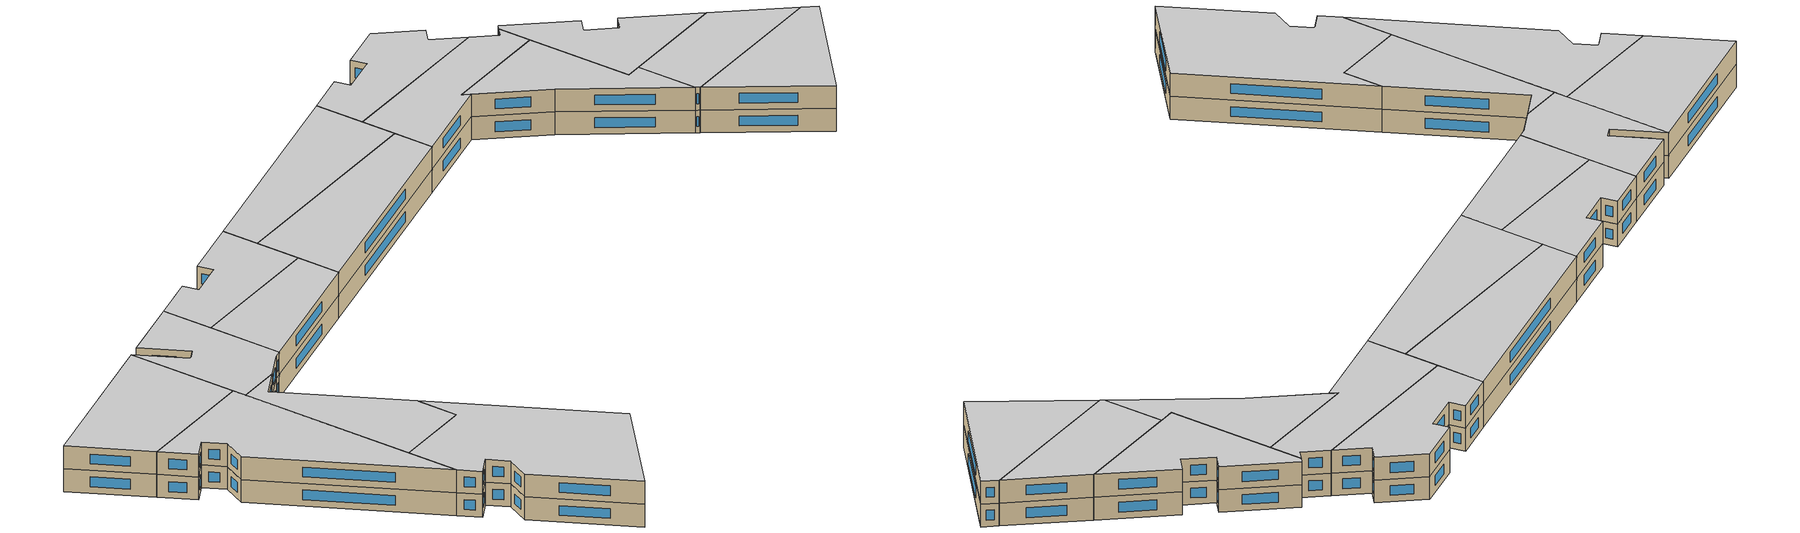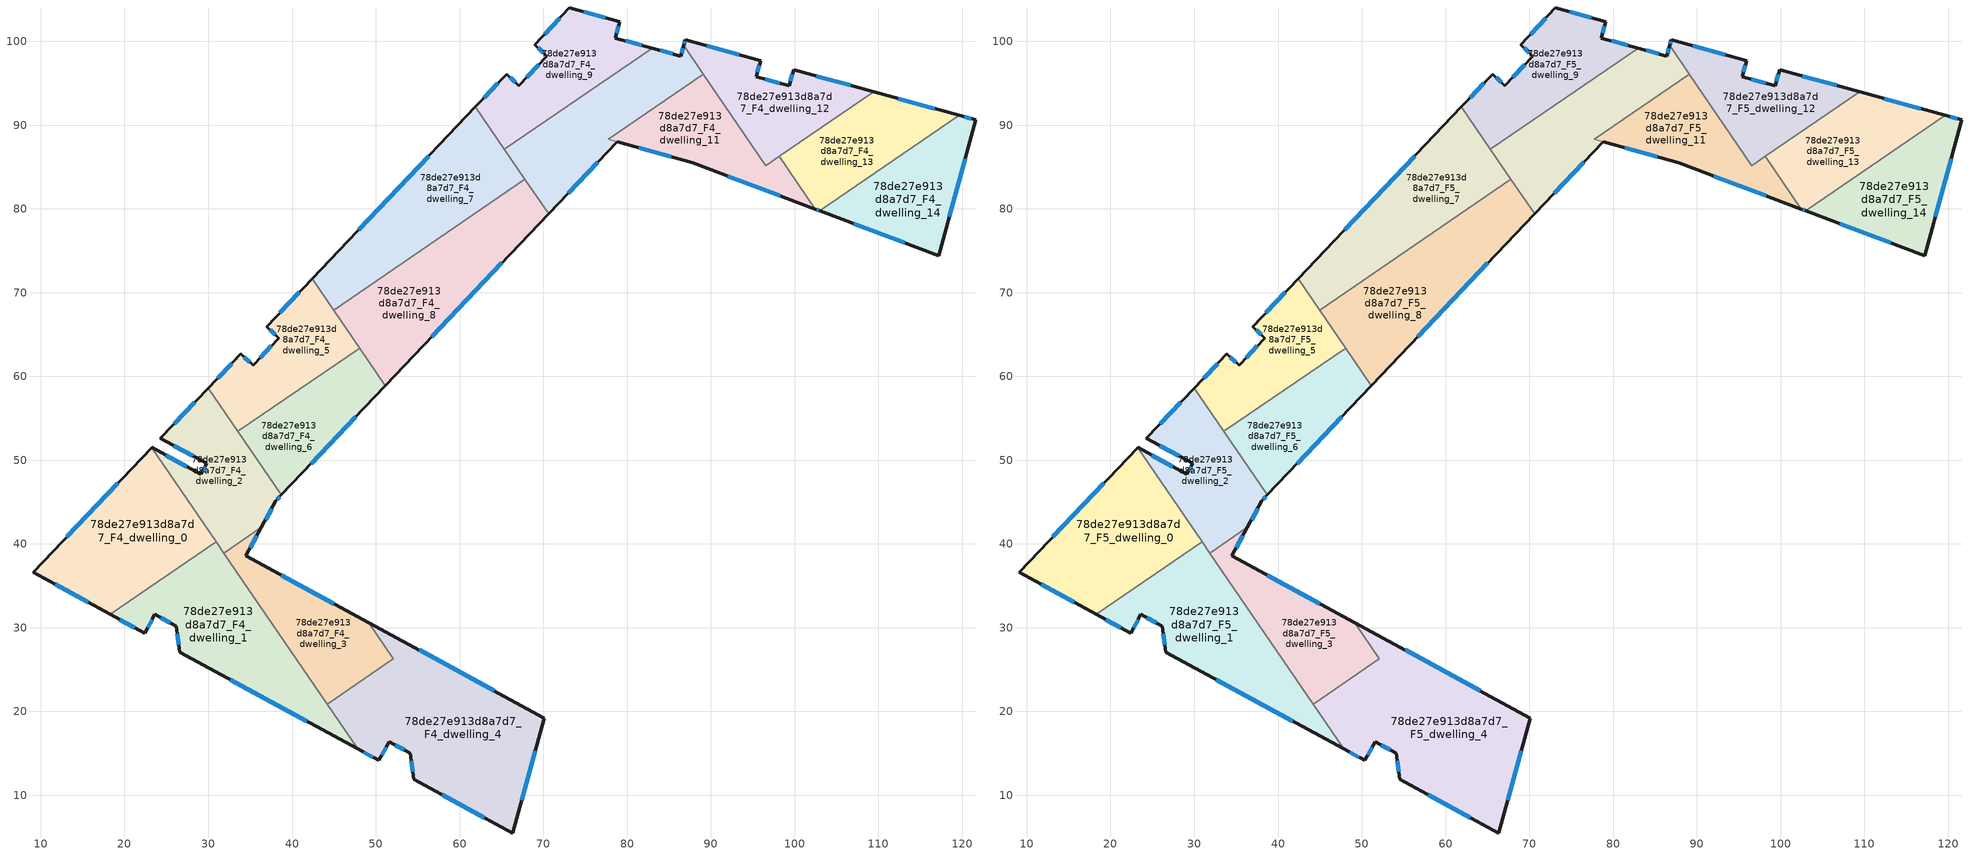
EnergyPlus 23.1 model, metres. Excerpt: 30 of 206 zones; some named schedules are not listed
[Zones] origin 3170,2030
78de27e913d8a7d7_F4_dwelling_0
 floor to 78de27e913d8a7d7_F3_dwelling_0 (EU_floor_Construction): 23.24,51.5 30.93,40.26 18.28,31.6 9.08,36.6 z12
 wall outside (EU_wall_Construction): 23.24,51.5 9.08,36.6 18.28,31.6 z12:15
 wall to 78de27e913d8a7d7_F4_dwelling_1 (EU_wall_Construction): 18.28,31.6 30.93,40.26 z12:15
 wall to 78de27e913d8a7d7_F4_dwelling_2 (EU_wall_Construction): 30.93,40.26 23.24,51.5 z12:15
 window (EU_Window_Construction): 11.71,35.17 15.65,33.03 / 19.19,47.24 13.12,40.85 z12.86:14.14
78de27e913d8a7d7_F4_dwelling_1
 floor to 78de27e913d8a7d7_F3_dwelling_1 (EU_floor_Construction): 30.93,40.26 47.84,15.54 26.58,27.09 26.16,30.19 23.63,31.59 22.42,29.35 18.28,31.6 z12
 wall outside (EU_wall_Construction): 18.28,31.6 22.42,29.35 23.63,31.59 26.16,30.19 26.58,27.09 47.84,15.54 z12:15
 wall to 78de27e913d8a7d7_F4_dwelling_3 (EU_wall_Construction): 44.19,20.88 31.85,38.91 z12:15
 wall to 78de27e913d8a7d7_F4_dwelling_4 (EU_wall_Construction): 47.84,15.54 44.19,20.88 z12:15
 wall to 78de27e913d8a7d7_F4_dwelling_2 (EU_wall_Construction): 31.85,38.91 30.93,40.26 z12:15
 window (EU_Window_Construction): 19.46,30.96 21.24,29.99 / 32.66,23.79 41.77,18.84 / 26.28,29.31 26.46,27.98 / 24.35,31.19 25.44,30.59 / 22.77,29.99 23.29,30.95 z12.86:14.14
78de27e913d8a7d7_F4_dwelling_10
 floor to 78de27e913d8a7d7_F3_dwelling_10 (EU_floor_Construction): 86.77,99.52 89.11,96.09 77.74,88.31 78.81,88.01 70.64,79.42 65.37,87.13 83.01,99.2 86.41,98.26 z12
 wall outside (EU_wall_Construction): 70.64,79.42 78.81,88.01 / 86.77,99.52 86.41,98.26 83.01,99.2 z12:15
 wall to 78de27e913d8a7d7_F4_dwelling_9 (EU_wall_Construction): 83.01,99.2 65.37,87.13 z12:15
 wall to 78de27e913d8a7d7_F4_dwelling_11 (EU_wall_Construction): 78.82,88.01 77.74,88.31 89.11,96.09 z12:15
 wall to 78de27e913d8a7d7_F4_dwelling_8 (EU_wall_Construction): 67.82,83.54 70.64,79.42 z12:15
 wall to 78de27e913d8a7d7_F4_dwelling_12 (EU_wall_Construction): 89.11,96.09 86.77,99.52 z12:15
 wall to 78de27e913d8a7d7_F4_dwelling_7 (EU_wall_Construction): 65.37,87.13 67.82,83.54 z12:15
 window (EU_Window_Construction): 72.98,81.87 76.48,85.56 / 85.44,98.52 83.98,98.93 / 86.67,99.16 86.52,98.62 z12.86:14.14
78de27e913d8a7d7_F4_dwelling_11
 floor to 78de27e913d8a7d7_F3_dwelling_11 (EU_floor_Construction): 98.19,86.28 102.49,79.99 87.84,85.51 77.74,88.31 89.11,96.09 96.58,85.18 z12
 wall outside (EU_wall_Construction): 78.82,88.01 87.84,85.51 102.49,79.99 z12:15
 wall to 78de27e913d8a7d7_F4_dwelling_13 (EU_wall_Construction): 102.49,79.99 98.19,86.28 z12:15
 wall to 78de27e913d8a7d7_F4_dwelling_12 (EU_wall_Construction): 98.19,86.28 96.58,85.18 89.11,96.09 z12:15
 window (EU_Window_Construction): 92.03,83.93 98.31,81.57 / 81.39,87.3 85.26,86.23 z12.86:14.14
78de27e913d8a7d7_F4_dwelling_12
 floor to 78de27e913d8a7d7_F3_dwelling_12 (EU_floor_Construction): 109.46,93.99 96.58,85.18 86.77,99.52 86.96,100.19 95.94,97.71 95.41,95.78 99.34,94.68 99.89,96.63 z12
 wall outside (EU_wall_Construction): 109.46,93.99 99.89,96.63 99.34,94.68 95.41,95.78 95.94,97.71 86.96,100.19 86.77,99.52 z12:15
 wall to 78de27e913d8a7d7_F4_dwelling_13 (EU_wall_Construction): 98.19,86.28 109.46,93.99 z12:15
 window (EU_Window_Construction): 99.73,96.07 99.5,95.24 / 106.73,94.74 102.62,95.87 / 86.9,100 86.82,99.71 / 93.37,98.42 89.52,99.48 / 95.56,96.33 95.79,97.16 / 98.22,95 96.53,95.46 z12.86:14.14
78de27e913d8a7d7_F4_dwelling_13
 floor to 78de27e913d8a7d7_F3_dwelling_13 (EU_floor_Construction): 119.66,91.18 103.02,79.79 102.49,79.99 98.19,86.28 109.46,93.99 z12
 wall outside (EU_wall_Construction): 119.66,91.18 109.46,93.99 / 102.49,79.99 103.02,79.79 z12:15
 wall to 78de27e913d8a7d7_F4_dwelling_14 (EU_wall_Construction): 103.02,79.79 119.66,91.18 z12:15
 window (EU_Window_Construction): 116.75,91.98 112.38,93.19 / 102.64,79.93 102.87,79.85 z12.86:14.14
78de27e913d8a7d7_F4_dwelling_14
 floor to 78de27e913d8a7d7_F3_dwelling_14 (EU_floor_Construction): 121.66,90.63 117.21,74.44 103.02,79.79 119.66,91.18 z12
 wall outside (EU_wall_Construction): 103.02,79.79 117.21,74.44 121.66,90.63 119.66,91.18 z12:15
 window (EU_Window_Construction): 121.09,90.79 120.24,91.02 / 118.48,79.07 120.39,86 / 107.07,78.26 113.16,75.97 z12.86:14.14
78de27e913d8a7d7_F4_dwelling_2
 floor to 78de27e913d8a7d7_F3_dwelling_2 (EU_floor_Construction): 30.01,58.62 38.74,45.86 38.06,45.14 36.34,41.98 31.85,38.91 23.24,51.5 23.26,51.52 29.11,48.33 29.82,49.62 24.3,52.61 z12
 wall outside (EU_wall_Construction): 30.01,58.62 24.3,52.61 29.82,49.62 29.11,48.33 23.26,51.52 23.24,51.5 / 36.34,41.98 38.06,45.14 38.74,45.86 z12:15
 wall to 78de27e913d8a7d7_F4_dwelling_3 (EU_wall_Construction): 31.85,38.91 36.34,41.98 z12:15
 wall to 78de27e913d8a7d7_F4_dwelling_6 (EU_wall_Construction): 38.74,45.86 33.55,53.45 z12:15
 wall to 78de27e913d8a7d7_F4_dwelling_5 (EU_wall_Construction): 33.55,53.45 30.01,58.62 z12:15
 window (EU_Window_Construction): 27.44,49.24 24.93,50.61 / 29.61,49.25 29.31,48.7 / 25.87,51.76 28.24,50.47 / 28.38,56.91 25.93,54.33 / 38.26,45.34 38.55,45.65 / 36.84,42.88 37.57,44.24 z12.86:14.14
78de27e913d8a7d7_F4_dwelling_3
 floor to 78de27e913d8a7d7_F3_dwelling_3 (EU_floor_Construction): 49.19,30.59 52.12,26.31 44.19,20.88 31.85,38.91 36.34,41.98 34.49,38.57 z12
 wall outside (EU_wall_Construction): 49.19,30.59 34.49,38.57 36.34,41.98 z12:15
 wall to 78de27e913d8a7d7_F4_dwelling_4 (EU_wall_Construction): 44.19,20.88 52.12,26.31 49.19,30.59 z12:15
 window (EU_Window_Construction): 35.02,39.55 35.82,41 / 44.99,32.87 38.69,36.29 z12.86:14.14
78de27e913d8a7d7_F4_dwelling_4
 floor to 78de27e913d8a7d7_F3_dwelling_4 (EU_floor_Construction): 70.12,19.22 66.34,5.51 66.34,5.49 54.54,11.9 54.12,15.01 51.59,16.4 50.38,14.16 47.84,15.54 44.19,20.88 52.12,26.31 49.19,30.59 z12
 wall outside (EU_wall_Construction): 47.84,15.54 50.38,14.16 51.59,16.4 54.12,15.01 54.54,11.9 66.34,5.49 66.34,5.51 70.12,19.22 49.19,30.59 z12:15
 window (EU_Window_Construction): 52.31,16 53.39,15.4 / 50.72,14.8 51.24,15.76 / 48.57,15.15 49.65,14.56 / 64.14,22.47 55.17,27.34 / 67.42,9.43 69.04,15.31 / 57.91,10.07 62.97,7.32 / 54.24,14.12 54.42,12.79 z12.86:14.14
78de27e913d8a7d7_F4_dwelling_5
 floor to 78de27e913d8a7d7_F3_dwelling_5 (EU_floor_Construction): 42.41,71.67 48.07,63.39 33.55,53.45 30.01,58.62 33.9,62.72 35.35,61.33 38.42,64.58 36.98,65.95 z12
 wall outside (EU_wall_Construction): 42.41,71.67 36.98,65.95 38.42,64.58 35.35,61.33 33.9,62.72 30.01,58.62 z12:15
 wall to 78de27e913d8a7d7_F4_dwelling_6 (EU_wall_Construction): 33.55,53.45 48.07,63.39 z12:15
 wall to 78de27e913d8a7d7_F4_dwelling_8 (EU_wall_Construction): 48.07,63.39 44.97,67.92 z12:15
 wall to 78de27e913d8a7d7_F4_dwelling_7 (EU_wall_Construction): 44.97,67.92 42.41,71.67 z12:15
 window (EU_Window_Construction): 37.55,63.65 36.23,62.26 / 37.39,65.56 38.01,64.97 / 40.85,70.04 38.53,67.59 / 32.79,61.55 31.12,59.79 / 34.94,61.73 34.31,62.32 z12.86:14.14
78de27e913d8a7d7_F4_dwelling_6
 floor to 78de27e913d8a7d7_F3_dwelling_6 (EU_floor_Construction): 48.07,63.39 51.14,58.9 38.74,45.86 33.55,53.45 z12
 wall outside (EU_wall_Construction): 38.74,45.86 51.14,58.9 z12:15
 wall to 78de27e913d8a7d7_F4_dwelling_8 (EU_wall_Construction): 51.14,58.9 48.07,63.39 z12:15
 window (EU_Window_Construction): 42.29,49.58 47.6,55.17 z12.86:14.14
78de27e913d8a7d7_F4_dwelling_7
 floor to 78de27e913d8a7d7_F3_dwelling_7 (EU_floor_Construction): 61.91,92.19 67.82,83.54 44.97,67.92 42.41,71.67 z12
 wall outside (EU_wall_Construction): 61.91,92.19 42.41,71.67 z12:15
 wall to 78de27e913d8a7d7_F4_dwelling_8 (EU_wall_Construction): 44.97,67.92 67.82,83.54 z12:15
 wall to 78de27e913d8a7d7_F4_dwelling_9 (EU_wall_Construction): 65.37,87.13 61.91,92.19 z12:15
 window (EU_Window_Construction): 56.33,86.32 47.98,77.53 z12.86:14.14
78de27e913d8a7d7_F4_dwelling_8
 floor to 78de27e913d8a7d7_F3_dwelling_8 (EU_floor_Construction): 67.82,83.54 70.64,79.42 51.14,58.9 44.97,67.92 z12
 wall outside (EU_wall_Construction): 51.14,58.9 70.64,79.42 z12:15
 window (EU_Window_Construction): 56.71,64.76 65.07,73.55 z12.86:14.14
78de27e913d8a7d7_F4_dwelling_9
 floor to 78de27e913d8a7d7_F3_dwelling_9 (EU_floor_Construction): 79.13,102.34 78.61,100.41 83.01,99.2 65.37,87.13 61.91,92.19 65.62,96.1 67.08,94.72 70.43,98.24 68.97,99.62 73.13,104 z12
 wall outside (EU_wall_Construction): 83.01,99.2 78.61,100.41 79.13,102.34 73.13,104 68.97,99.62 70.43,98.24 67.08,94.72 65.62,96.1 61.91,92.19 z12:15
 window (EU_Window_Construction): 69.47,97.24 68.04,95.73 / 69.39,99.23 70.01,98.64 / 71.94,102.75 70.16,100.87 / 77.41,102.81 74.84,103.52 / 78.76,100.96 78.98,101.79 / 81.75,99.54 79.87,100.06 / 64.56,94.98 62.97,93.3 / 66.67,95.12 66.04,95.71 z12.86:14.14
78de27e913d8a7d7_F5_dwelling_0
 floor to 78de27e913d8a7d7_F4_dwelling_0 (EU_floor_Construction): 23.24,51.5 30.93,40.26 18.28,31.6 9.08,36.6 z15
 wall outside (EU_wall_Construction): 23.24,51.5 9.08,36.6 18.28,31.6 z15:18
 wall to 78de27e913d8a7d7_F5_dwelling_1 (EU_wall_Construction): 18.28,31.6 30.93,40.26 z15:18
 wall to 78de27e913d8a7d7_F5_dwelling_2 (EU_wall_Construction): 30.93,40.26 23.24,51.5 z15:18
 window (EU_Window_Construction): 11.71,35.17 15.65,33.03 / 19.19,47.24 13.12,40.85 z15.86:17.14
 ceiling to 78de27e913d8a7d7_F6_dwelling_0 (EU_floor_Construction): 30.93,40.26 23.24,51.5 9.08,36.6 18.28,31.6 z18
78de27e913d8a7d7_F5_dwelling_1
 floor to 78de27e913d8a7d7_F4_dwelling_1 (EU_floor_Construction): 30.93,40.26 47.84,15.54 26.58,27.09 26.16,30.19 23.63,31.59 22.42,29.35 18.28,31.6 z15
 wall outside (EU_wall_Construction): 18.28,31.6 22.42,29.35 23.63,31.59 26.16,30.19 26.58,27.09 47.84,15.54 z15:18
 wall to 78de27e913d8a7d7_F5_dwelling_3 (EU_wall_Construction): 44.19,20.88 31.85,38.91 z15:18
 wall to 78de27e913d8a7d7_F5_dwelling_4 (EU_wall_Construction): 47.84,15.54 44.19,20.88 z15:18
 wall to 78de27e913d8a7d7_F5_dwelling_2 (EU_wall_Construction): 31.85,38.91 30.93,40.26 z15:18
 window (EU_Window_Construction): 19.46,30.96 21.24,29.99 / 32.66,23.79 41.77,18.84 / 26.28,29.31 26.46,27.98 / 24.35,31.19 25.44,30.59 / 22.77,29.99 23.29,30.95 z15.86:17.14
 ceiling to 78de27e913d8a7d7_F6_dwelling_1 (EU_floor_Construction): 47.84,15.54 30.93,40.26 18.28,31.6 22.42,29.35 23.63,31.59 26.16,30.19 26.58,27.09 z18
78de27e913d8a7d7_F5_dwelling_10
 floor to 78de27e913d8a7d7_F4_dwelling_10 (EU_floor_Construction): 86.77,99.52 89.11,96.09 77.74,88.31 78.81,88.01 70.64,79.42 65.37,87.13 83.01,99.2 86.41,98.26 z15
 wall outside (EU_wall_Construction): 70.64,79.42 78.81,88.01 / 86.77,99.52 86.41,98.26 83.01,99.2 z15:18
 wall to 78de27e913d8a7d7_F5_dwelling_9 (EU_wall_Construction): 83.01,99.2 65.37,87.13 z15:18
 wall to 78de27e913d8a7d7_F5_dwelling_11 (EU_wall_Construction): 78.82,88.01 77.74,88.31 89.11,96.09 z15:18
 wall to 78de27e913d8a7d7_F5_dwelling_8 (EU_wall_Construction): 67.82,83.54 70.64,79.42 z15:18
 wall to 78de27e913d8a7d7_F5_dwelling_12 (EU_wall_Construction): 89.11,96.09 86.77,99.52 z15:18
 wall to 78de27e913d8a7d7_F5_dwelling_7 (EU_wall_Construction): 65.37,87.13 67.82,83.54 z15:18
 window (EU_Window_Construction): 72.98,81.87 76.48,85.56 / 85.44,98.52 83.98,98.93 / 86.67,99.16 86.52,98.62 z15.86:17.14
 ceiling to 78de27e913d8a7d7_F6_dwelling_10 (EU_floor_Construction): 78.81,88.01 77.74,88.31 89.11,96.09 86.77,99.52 86.41,98.26 83.01,99.2 65.37,87.13 70.64,79.42 z18
78de27e913d8a7d7_F5_dwelling_11
 floor to 78de27e913d8a7d7_F4_dwelling_11 (EU_floor_Construction): 98.19,86.28 102.49,79.99 87.84,85.51 77.74,88.31 89.11,96.09 96.58,85.18 z15
 wall outside (EU_wall_Construction): 78.82,88.01 87.84,85.51 102.49,79.99 z15:18
 wall to 78de27e913d8a7d7_F5_dwelling_13 (EU_wall_Construction): 102.49,79.99 98.19,86.28 z15:18
 wall to 78de27e913d8a7d7_F5_dwelling_12 (EU_wall_Construction): 98.19,86.28 96.58,85.18 89.11,96.09 z15:18
 window (EU_Window_Construction): 92.03,83.93 98.31,81.57 / 81.39,87.3 85.26,86.23 z15.86:17.14
 ceiling to 78de27e913d8a7d7_F6_dwelling_11 (EU_floor_Construction): 102.49,79.99 98.19,86.28 96.58,85.18 89.11,96.09 77.74,88.31 87.84,85.51 z18
78de27e913d8a7d7_F5_dwelling_12
 floor to 78de27e913d8a7d7_F4_dwelling_12 (EU_floor_Construction): 109.46,93.99 96.58,85.18 86.77,99.52 86.96,100.19 95.94,97.71 95.41,95.78 99.34,94.68 99.89,96.63 z15
 wall outside (EU_wall_Construction): 109.46,93.99 99.89,96.63 99.34,94.68 95.41,95.78 95.94,97.71 86.96,100.19 86.77,99.52 z15:18
 wall to 78de27e913d8a7d7_F5_dwelling_13 (EU_wall_Construction): 98.19,86.28 109.46,93.99 z15:18
 window (EU_Window_Construction): 99.73,96.07 99.5,95.24 / 106.73,94.74 102.62,95.87 / 86.9,100 86.82,99.71 / 93.37,98.42 89.52,99.48 / 95.56,96.33 95.79,97.16 / 98.22,95 96.53,95.46 z15.86:17.14
 ceiling to 78de27e913d8a7d7_F6_dwelling_12 (EU_floor_Construction): 109.46,93.99 99.89,96.63 99.34,94.68 95.41,95.78 95.94,97.71 86.96,100.19 86.77,99.52 96.58,85.18 z18
78de27e913d8a7d7_F5_dwelling_13
 floor to 78de27e913d8a7d7_F4_dwelling_13 (EU_floor_Construction): 119.66,91.18 103.02,79.79 102.49,79.99 98.19,86.28 109.46,93.99 z15
 wall outside (EU_wall_Construction): 119.66,91.18 109.46,93.99 / 102.49,79.99 103.02,79.79 z15:18
 wall to 78de27e913d8a7d7_F5_dwelling_14 (EU_wall_Construction): 103.02,79.79 119.66,91.18 z15:18
 window (EU_Window_Construction): 116.75,91.98 112.38,93.19 / 102.64,79.93 102.87,79.85 z15.86:17.14
 ceiling to 78de27e913d8a7d7_F6_dwelling_13 (EU_floor_Construction): 119.66,91.18 109.46,93.99 98.19,86.28 102.49,79.99 103.02,79.79 z18
78de27e913d8a7d7_F5_dwelling_14
 floor to 78de27e913d8a7d7_F4_dwelling_14 (EU_floor_Construction): 121.66,90.63 117.21,74.44 103.02,79.79 119.66,91.18 z15
 wall outside (EU_wall_Construction): 103.02,79.79 117.21,74.44 121.66,90.63 119.66,91.18 z15:18
 window (EU_Window_Construction): 121.09,90.79 120.24,91.02 / 118.48,79.07 120.39,86 / 107.07,78.26 113.16,75.97 z15.86:17.14
 ceiling to 78de27e913d8a7d7_F6_dwelling_14 (EU_floor_Construction): 117.21,74.44 121.66,90.63 119.66,91.18 103.02,79.79 z18
78de27e913d8a7d7_F5_dwelling_2
 floor to 78de27e913d8a7d7_F4_dwelling_2 (EU_floor_Construction): 30.01,58.62 38.74,45.86 38.06,45.14 36.34,41.98 31.85,38.91 23.24,51.5 23.26,51.52 29.11,48.33 29.82,49.62 24.3,52.61 z15
 wall outside (EU_wall_Construction): 30.01,58.62 24.3,52.61 29.82,49.62 29.11,48.33 23.26,51.52 23.24,51.5 / 36.34,41.98 38.06,45.14 38.74,45.86 z15:18
 wall to 78de27e913d8a7d7_F5_dwelling_3 (EU_wall_Construction): 31.85,38.91 36.34,41.98 z15:18
 wall to 78de27e913d8a7d7_F5_dwelling_6 (EU_wall_Construction): 38.74,45.86 33.55,53.45 z15:18
 wall to 78de27e913d8a7d7_F5_dwelling_5 (EU_wall_Construction): 33.55,53.45 30.01,58.62 z15:18
 window (EU_Window_Construction): 27.44,49.24 24.93,50.61 / 29.61,49.25 29.31,48.7 / 25.87,51.76 28.24,50.47 / 28.38,56.91 25.93,54.33 / 38.26,45.34 38.55,45.65 / 36.84,42.88 37.57,44.24 z15.86:17.14
 ceiling to 78de27e913d8a7d7_F6_dwelling_2 (EU_floor_Construction): 36.34,41.98 38.06,45.14 38.74,45.86 30.01,58.62 24.3,52.61 29.82,49.62 29.11,48.33 23.26,51.52 23.24,51.5 31.85,38.91 z18
78de27e913d8a7d7_F5_dwelling_3
 floor to 78de27e913d8a7d7_F4_dwelling_3 (EU_floor_Construction): 49.19,30.59 52.12,26.31 44.19,20.88 31.85,38.91 36.34,41.98 34.49,38.57 z15
 wall outside (EU_wall_Construction): 49.19,30.59 34.49,38.57 36.34,41.98 z15:18
 wall to 78de27e913d8a7d7_F5_dwelling_4 (EU_wall_Construction): 44.19,20.88 52.12,26.31 49.19,30.59 z15:18
 window (EU_Window_Construction): 35.02,39.55 35.82,41 / 44.99,32.87 38.69,36.29 z15.86:17.14
 ceiling to 78de27e913d8a7d7_F6_dwelling_3 (EU_floor_Construction): 52.12,26.31 49.19,30.59 34.49,38.57 36.34,41.98 31.85,38.91 44.19,20.88 z18
78de27e913d8a7d7_F5_dwelling_4
 floor to 78de27e913d8a7d7_F4_dwelling_4 (EU_floor_Construction): 70.12,19.22 66.34,5.51 66.34,5.49 54.54,11.9 54.12,15.01 51.59,16.4 50.38,14.16 47.84,15.54 44.19,20.88 52.12,26.31 49.19,30.59 z15
 wall outside (EU_wall_Construction): 47.84,15.54 50.38,14.16 51.59,16.4 54.12,15.01 54.54,11.9 66.34,5.49 66.34,5.51 70.12,19.22 49.19,30.59 z15:18
 window (EU_Window_Construction): 52.31,16 53.39,15.4 / 50.72,14.8 51.24,15.76 / 48.57,15.15 49.65,14.56 / 64.14,22.47 55.17,27.34 / 67.42,9.43 69.04,15.31 / 57.91,10.07 62.97,7.32 / 54.24,14.12 54.42,12.79 z15.86:17.14
 ceiling to 78de27e913d8a7d7_F6_dwelling_4 (EU_floor_Construction): 66.34,5.51 70.12,19.22 49.19,30.59 52.12,26.31 44.19,20.88 47.84,15.54 50.38,14.16 51.59,16.4 54.12,15.01 54.54,11.9 66.34,5.49 z18
78de27e913d8a7d7_F5_dwelling_5
 floor to 78de27e913d8a7d7_F4_dwelling_5 (EU_floor_Construction): 42.41,71.67 48.07,63.39 33.55,53.45 30.01,58.62 33.9,62.72 35.35,61.33 38.42,64.58 36.98,65.95 z15
 wall outside (EU_wall_Construction): 42.41,71.67 36.98,65.95 38.42,64.58 35.35,61.33 33.9,62.72 30.01,58.62 z15:18
 wall to 78de27e913d8a7d7_F5_dwelling_6 (EU_wall_Construction): 33.55,53.45 48.07,63.39 z15:18
 wall to 78de27e913d8a7d7_F5_dwelling_8 (EU_wall_Construction): 48.07,63.39 44.97,67.92 z15:18
 wall to 78de27e913d8a7d7_F5_dwelling_7 (EU_wall_Construction): 44.97,67.92 42.41,71.67 z15:18
 window (EU_Window_Construction): 37.55,63.65 36.23,62.26 / 37.39,65.56 38.01,64.97 / 40.85,70.04 38.53,67.59 / 32.79,61.55 31.12,59.79 / 34.94,61.73 34.31,62.32 z15.86:17.14
 ceiling to 78de27e913d8a7d7_F6_dwelling_5 (EU_floor_Construction): 48.07,63.39 42.41,71.67 36.98,65.95 38.42,64.58 35.35,61.33 33.9,62.72 30.01,58.62 33.55,53.45 z18
78de27e913d8a7d7_F5_dwelling_6
 floor to 78de27e913d8a7d7_F4_dwelling_6 (EU_floor_Construction): 48.07,63.39 51.14,58.9 38.74,45.86 33.55,53.45 z15
 wall outside (EU_wall_Construction): 38.74,45.86 51.14,58.9 z15:18
 wall to 78de27e913d8a7d7_F5_dwelling_8 (EU_wall_Construction): 51.14,58.9 48.07,63.39 z15:18
 window (EU_Window_Construction): 42.29,49.58 47.6,55.17 z15.86:17.14
 ceiling to 78de27e913d8a7d7_F6_dwelling_6 (EU_floor_Construction): 38.74,45.86 51.14,58.9 48.07,63.39 33.55,53.45 z18
78de27e913d8a7d7_F5_dwelling_7
 floor to 78de27e913d8a7d7_F4_dwelling_7 (EU_floor_Construction): 61.91,92.19 67.82,83.54 44.97,67.92 42.41,71.67 z15
 wall outside (EU_wall_Construction): 61.91,92.19 42.41,71.67 z15:18
 wall to 78de27e913d8a7d7_F5_dwelling_8 (EU_wall_Construction): 44.97,67.92 67.82,83.54 z15:18
 wall to 78de27e913d8a7d7_F5_dwelling_9 (EU_wall_Construction): 65.37,87.13 61.91,92.19 z15:18
 window (EU_Window_Construction): 56.33,86.32 47.98,77.53 z15.86:17.14
 ceiling to 78de27e913d8a7d7_F6_dwelling_7 (EU_floor_Construction): 67.82,83.54 61.91,92.19 42.41,71.67 44.97,67.92 z18
78de27e913d8a7d7_F5_dwelling_8
 floor to 78de27e913d8a7d7_F4_dwelling_8 (EU_floor_Construction): 67.82,83.54 70.64,79.42 51.14,58.9 44.97,67.92 z15
 wall outside (EU_wall_Construction): 51.14,58.9 70.64,79.42 z15:18
 window (EU_Window_Construction): 56.71,64.76 65.07,73.55 z15.86:17.14
 ceiling to 78de27e913d8a7d7_F6_dwelling_8 (EU_floor_Construction): 51.14,58.9 70.64,79.42 67.82,83.54 44.97,67.92 z18
78de27e913d8a7d7_F5_dwelling_9
 floor to 78de27e913d8a7d7_F4_dwelling_9 (EU_floor_Construction): 79.13,102.34 78.61,100.41 83.01,99.2 65.37,87.13 61.91,92.19 65.62,96.1 67.08,94.72 70.43,98.24 68.97,99.62 73.13,104 z15
 wall outside (EU_wall_Construction): 83.01,99.2 78.61,100.41 79.13,102.34 73.13,104 68.97,99.62 70.43,98.24 67.08,94.72 65.62,96.1 61.91,92.19 z15:18
 window (EU_Window_Construction): 69.47,97.24 68.04,95.73 / 69.39,99.23 70.01,98.64 / 71.94,102.75 70.16,100.87 / 77.41,102.81 74.84,103.52 / 78.76,100.96 78.98,101.79 / 81.75,99.54 79.87,100.06 / 64.56,94.98 62.97,93.3 / 66.67,95.12 66.04,95.71 z15.86:17.14
 ceiling to 78de27e913d8a7d7_F6_dwelling_9 (EU_floor_Construction): 83.01,99.2 78.61,100.41 79.13,102.34 73.13,104 68.97,99.62 70.43,98.24 67.08,94.72 65.62,96.1 61.91,92.19 65.37,87.13 z18
[Building]
EU S2 Campaign: North Axis=0; Terrain=City; Solar Distribution=FullExterior
[Site:Location]
Helsinki-Vantaa.AP: Latitude=60.317; Longitude=24.963; Time Zone=2; Elevation=54.6
[SizingPeriod:WeatherFileDays]
AnnualSizingPeriod: Begin Month=1; Begin Day of Month=1; End Month=12; End Day of Month=31; Day of Week for Start Day=Monday; Use Weather File Daylight Saving Period=No; Use Weather File Rain and Snow Indicators=No
[MATERIAL]
EU_InternalMass_Material: Roughness=MediumRough; Thickness=0.1; Conductivity=1; Density=1800; Specific Heat=900; Thermal Absorptance=0.9; Solar Absorptance=0.7; Visible Absorptance=0.7
[MATERIAL:NOMASS] Roughness=MediumRough; Thermal Absorptance=0.9; Solar Absorptance=0.7; Visible Absorptance=0.7
Name | Thermal Resistance
EU_wall_NoMass | 5.91765
EU_floor_NoMass | 6.2875
[WINDOWMATERIAL:SIMPLEGLAZINGSYSTEM]
EU_Window_SimpleGlazing: UFactor=0.994035; Solar Heat Gain Coefficient=0.7; Visible Transmittance=0.7
[CONSTRUCTION]
EU_wall_Construction: EU_wall_NoMass
EU_floor_Construction: EU_floor_NoMass
EU_Window_Construction: EU_Window_SimpleGlazing
EU_InternalMass_Construction: EU_InternalMass_Material
[ZONE] Type=1; Multiplier=1; Ceiling Height=autocalculate; Floor Area=autocalculate; Part of Total Floor Area=Yes
Name | Volume
78de27e913d8a7d7_F4_dwelling_0; 78de27e913d8a7d7_F5_dwelling_0 | 624.926
78de27e913d8a7d7_F4_dwelling_1; 78de27e913d8a7d7_F5_dwelling_1 | 659.774
78de27e913d8a7d7_F4_dwelling_10; 78de27e913d8a7d7_F5_dwelling_10 | 500.207
78de27e913d8a7d7_F4_dwelling_11; 78de27e913d8a7d7_F5_dwelling_11 | 392.593
78de27e913d8a7d7_F4_dwelling_12; 78de27e913d8a7d7_F5_dwelling_12 | 406.335
78de27e913d8a7d7_F4_dwelling_13; 78de27e913d8a7d7_F5_dwelling_13 | 413.687
78de27e913d8a7d7_F4_dwelling_14; 78de27e913d8a7d7_F5_dwelling_14 | 428.219
78de27e913d8a7d7_F4_dwelling_2; 78de27e913d8a7d7_F5_dwelling_2 | 428.204
78de27e913d8a7d7_F4_dwelling_3; 78de27e913d8a7d7_F5_dwelling_3 | 428.203
78de27e913d8a7d7_F4_dwelling_4; 78de27e913d8a7d7_F5_dwelling_4 | 922.953
78de27e913d8a7d7_F4_dwelling_5; 78de27e913d8a7d7_F5_dwelling_5 | 403.391
78de27e913d8a7d7_F4_dwelling_6; 78de27e913d8a7d7_F5_dwelling_6 | 386.55
78de27e913d8a7d7_F4_dwelling_7; 78de27e913d8a7d7_F5_dwelling_7 | 623.516
78de27e913d8a7d7_F4_dwelling_8; 78de27e913d8a7d7_F5_dwelling_8 | 661.175
78de27e913d8a7d7_F4_dwelling_9; 78de27e913d8a7d7_F5_dwelling_9 | 428.202
[INTERNALMASS] Construction=EU_InternalMass_Construction
Name | Zone or ZoneList | Surface Area
78de27e913d8a7d7_F4_dwelling_0_EU_InternalMass | 78de27e913d8a7d7_F4_dwelling_0 | 208.308
78de27e913d8a7d7_F4_dwelling_1_EU_InternalMass | 78de27e913d8a7d7_F4_dwelling_1 | 219.925
78de27e913d8a7d7_F4_dwelling_2_EU_InternalMass | 78de27e913d8a7d7_F4_dwelling_2 | 142.735
78de27e913d8a7d7_F4_dwelling_3_EU_InternalMass | 78de27e913d8a7d7_F4_dwelling_3 | 142.735
78de27e913d8a7d7_F4_dwelling_4_EU_InternalMass | 78de27e913d8a7d7_F4_dwelling_4 | 307.651
78de27e913d8a7d7_F4_dwelling_5_EU_InternalMass | 78de27e913d8a7d7_F4_dwelling_5 | 134.463
78de27e913d8a7d7_F4_dwelling_6_EU_InternalMass | 78de27e913d8a7d7_F4_dwelling_6 | 128.85
78de27e913d8a7d7_F4_dwelling_7_EU_InternalMass | 78de27e913d8a7d7_F4_dwelling_7 | 207.839
78de27e913d8a7d7_F4_dwelling_8_EU_InternalMass | 78de27e913d8a7d7_F4_dwelling_8 | 220.392
78de27e913d8a7d7_F4_dwelling_9_EU_InternalMass | 78de27e913d8a7d7_F4_dwelling_9 | 142.734
78de27e913d8a7d7_F4_dwelling_10_EU_InternalMass | 78de27e913d8a7d7_F4_dwelling_10 | 166.741
78de27e913d8a7d7_F4_dwelling_11_EU_InternalMass | 78de27e913d8a7d7_F4_dwelling_11 | 130.891
78de27e913d8a7d7_F4_dwelling_12_EU_InternalMass | 78de27e913d8a7d7_F4_dwelling_12 | 135.445
78de27e913d8a7d7_F4_dwelling_13_EU_InternalMass | 78de27e913d8a7d7_F4_dwelling_13 | 137.898
78de27e913d8a7d7_F4_dwelling_14_EU_InternalMass | 78de27e913d8a7d7_F4_dwelling_14 | 142.74
78de27e913d8a7d7_F5_dwelling_0_EU_InternalMass | 78de27e913d8a7d7_F5_dwelling_0 | 208.308
78de27e913d8a7d7_F5_dwelling_1_EU_InternalMass | 78de27e913d8a7d7_F5_dwelling_1 | 219.925
78de27e913d8a7d7_F5_dwelling_2_EU_InternalMass | 78de27e913d8a7d7_F5_dwelling_2 | 142.735
78de27e913d8a7d7_F5_dwelling_3_EU_InternalMass | 78de27e913d8a7d7_F5_dwelling_3 | 142.735
78de27e913d8a7d7_F5_dwelling_4_EU_InternalMass | 78de27e913d8a7d7_F5_dwelling_4 | 307.651
78de27e913d8a7d7_F5_dwelling_5_EU_InternalMass | 78de27e913d8a7d7_F5_dwelling_5 | 134.463
78de27e913d8a7d7_F5_dwelling_6_EU_InternalMass | 78de27e913d8a7d7_F5_dwelling_6 | 128.85
78de27e913d8a7d7_F5_dwelling_7_EU_InternalMass | 78de27e913d8a7d7_F5_dwelling_7 | 207.839
78de27e913d8a7d7_F5_dwelling_8_EU_InternalMass | 78de27e913d8a7d7_F5_dwelling_8 | 220.392
78de27e913d8a7d7_F5_dwelling_9_EU_InternalMass | 78de27e913d8a7d7_F5_dwelling_9 | 142.734
78de27e913d8a7d7_F5_dwelling_10_EU_InternalMass | 78de27e913d8a7d7_F5_dwelling_10 | 166.741
78de27e913d8a7d7_F5_dwelling_11_EU_InternalMass | 78de27e913d8a7d7_F5_dwelling_11 | 130.891
78de27e913d8a7d7_F5_dwelling_12_EU_InternalMass | 78de27e913d8a7d7_F5_dwelling_12 | 135.445
78de27e913d8a7d7_F5_dwelling_13_EU_InternalMass | 78de27e913d8a7d7_F5_dwelling_13 | 137.898
78de27e913d8a7d7_F5_dwelling_14_EU_InternalMass | 78de27e913d8a7d7_F5_dwelling_14 | 142.74
[OTHEREQUIPMENT] Fuel Type=Electricity; Design Level Calculation Method=Watts/Area; Power per Zone Floor Area=1; Fraction Latent=0; Fraction Radiant=0; Fraction Lost=0; Carbon Dioxide Generation Rate=0; EndUse Subcategory=EU_Step8_InternalGains
Name | Zone or ZoneList or Space or SpaceList | Schedule
EU_Step8_InternalGain_78de27e913d8a7d7_F4_dwelling_0_f000 | 78de27e913d8a7d7_F4_dwelling_0 | EU_Step8_GainSchedule_78de27e913d8a7d7_F4_dwelling_0_f000
EU_Step8_InternalGain_78de27e913d8a7d7_F4_dwelling_1_f000 | 78de27e913d8a7d7_F4_dwelling_1 | EU_Step8_GainSchedule_78de27e913d8a7d7_F4_dwelling_1_f000
EU_Step8_InternalGain_78de27e913d8a7d7_F4_dwelling_2_f000 | 78de27e913d8a7d7_F4_dwelling_2 | EU_Step8_GainSchedule_78de27e913d8a7d7_F4_dwelling_2_f000
EU_Step8_InternalGain_78de27e913d8a7d7_F4_dwelling_3_f000 | 78de27e913d8a7d7_F4_dwelling_3 | EU_Step8_GainSchedule_78de27e913d8a7d7_F4_dwelling_3_f000
EU_Step8_InternalGain_78de27e913d8a7d7_F4_dwelling_4_f000 | 78de27e913d8a7d7_F4_dwelling_4 | EU_Step8_GainSchedule_78de27e913d8a7d7_F4_dwelling_4_f000
EU_Step8_InternalGain_78de27e913d8a7d7_F4_dwelling_5_f000 | 78de27e913d8a7d7_F4_dwelling_5 | EU_Step8_GainSchedule_78de27e913d8a7d7_F4_dwelling_5_f000
EU_Step8_InternalGain_78de27e913d8a7d7_F4_dwelling_6_f000 | 78de27e913d8a7d7_F4_dwelling_6 | EU_Step8_GainSchedule_78de27e913d8a7d7_F4_dwelling_6_f000
EU_Step8_InternalGain_78de27e913d8a7d7_F4_dwelling_7_f000 | 78de27e913d8a7d7_F4_dwelling_7 | EU_Step8_GainSchedule_78de27e913d8a7d7_F4_dwelling_7_f000
EU_Step8_InternalGain_78de27e913d8a7d7_F4_dwelling_8_f000 | 78de27e913d8a7d7_F4_dwelling_8 | EU_Step8_GainSchedule_78de27e913d8a7d7_F4_dwelling_8_f000
EU_Step8_InternalGain_78de27e913d8a7d7_F4_dwelling_9_f000 | 78de27e913d8a7d7_F4_dwelling_9 | EU_Step8_GainSchedule_78de27e913d8a7d7_F4_dwelling_9_f000
EU_Step8_InternalGain_78de27e913d8a7d7_F4_dwelling_10_f000 | 78de27e913d8a7d7_F4_dwelling_10 | EU_Step8_GainSchedule_78de27e913d8a7d7_F4_dwelling_10_f000
EU_Step8_InternalGain_78de27e913d8a7d7_F4_dwelling_11_f000 | 78de27e913d8a7d7_F4_dwelling_11 | EU_Step8_GainSchedule_78de27e913d8a7d7_F4_dwelling_11_f000
EU_Step8_InternalGain_78de27e913d8a7d7_F4_dwelling_12_f000 | 78de27e913d8a7d7_F4_dwelling_12 | EU_Step8_GainSchedule_78de27e913d8a7d7_F4_dwelling_12_f000
EU_Step8_InternalGain_78de27e913d8a7d7_F4_dwelling_13_f000 | 78de27e913d8a7d7_F4_dwelling_13 | EU_Step8_GainSchedule_78de27e913d8a7d7_F4_dwelling_13_f000
EU_Step8_InternalGain_78de27e913d8a7d7_F4_dwelling_14_f000 | 78de27e913d8a7d7_F4_dwelling_14 | EU_Step8_GainSchedule_78de27e913d8a7d7_F4_dwelling_14_f000
EU_Step8_InternalGain_78de27e913d8a7d7_F5_dwelling_0_f000 | 78de27e913d8a7d7_F5_dwelling_0 | EU_Step8_GainSchedule_78de27e913d8a7d7_F5_dwelling_0_f000
EU_Step8_InternalGain_78de27e913d8a7d7_F5_dwelling_1_f000 | 78de27e913d8a7d7_F5_dwelling_1 | EU_Step8_GainSchedule_78de27e913d8a7d7_F5_dwelling_1_f000
EU_Step8_InternalGain_78de27e913d8a7d7_F5_dwelling_2_f000 | 78de27e913d8a7d7_F5_dwelling_2 | EU_Step8_GainSchedule_78de27e913d8a7d7_F5_dwelling_2_f000
EU_Step8_InternalGain_78de27e913d8a7d7_F5_dwelling_3_f000 | 78de27e913d8a7d7_F5_dwelling_3 | EU_Step8_GainSchedule_78de27e913d8a7d7_F5_dwelling_3_f000
EU_Step8_InternalGain_78de27e913d8a7d7_F5_dwelling_4_f000 | 78de27e913d8a7d7_F5_dwelling_4 | EU_Step8_GainSchedule_78de27e913d8a7d7_F5_dwelling_4_f000
EU_Step8_InternalGain_78de27e913d8a7d7_F5_dwelling_5_f000 | 78de27e913d8a7d7_F5_dwelling_5 | EU_Step8_GainSchedule_78de27e913d8a7d7_F5_dwelling_5_f000
EU_Step8_InternalGain_78de27e913d8a7d7_F5_dwelling_6_f000 | 78de27e913d8a7d7_F5_dwelling_6 | EU_Step8_GainSchedule_78de27e913d8a7d7_F5_dwelling_6_f000
EU_Step8_InternalGain_78de27e913d8a7d7_F5_dwelling_7_f000 | 78de27e913d8a7d7_F5_dwelling_7 | EU_Step8_GainSchedule_78de27e913d8a7d7_F5_dwelling_7_f000
EU_Step8_InternalGain_78de27e913d8a7d7_F5_dwelling_8_f000 | 78de27e913d8a7d7_F5_dwelling_8 | EU_Step8_GainSchedule_78de27e913d8a7d7_F5_dwelling_8_f000
EU_Step8_InternalGain_78de27e913d8a7d7_F5_dwelling_9_f000 | 78de27e913d8a7d7_F5_dwelling_9 | EU_Step8_GainSchedule_78de27e913d8a7d7_F5_dwelling_9_f000
EU_Step8_InternalGain_78de27e913d8a7d7_F5_dwelling_10_f000 | 78de27e913d8a7d7_F5_dwelling_10 | EU_Step8_GainSchedule_78de27e913d8a7d7_F5_dwelling_10_f000
EU_Step8_InternalGain_78de27e913d8a7d7_F5_dwelling_11_f000 | 78de27e913d8a7d7_F5_dwelling_11 | EU_Step8_GainSchedule_78de27e913d8a7d7_F5_dwelling_11_f000
EU_Step8_InternalGain_78de27e913d8a7d7_F5_dwelling_12_f000 | 78de27e913d8a7d7_F5_dwelling_12 | EU_Step8_GainSchedule_78de27e913d8a7d7_F5_dwelling_12_f000
EU_Step8_InternalGain_78de27e913d8a7d7_F5_dwelling_13_f000 | 78de27e913d8a7d7_F5_dwelling_13 | EU_Step8_GainSchedule_78de27e913d8a7d7_F5_dwelling_13_f000
EU_Step8_InternalGain_78de27e913d8a7d7_F5_dwelling_14_f000 | 78de27e913d8a7d7_F5_dwelling_14 | EU_Step8_GainSchedule_78de27e913d8a7d7_F5_dwelling_14_f000
[ZONEVENTILATION:DESIGNFLOWRATE] Schedule=EU_AlwaysOn; Design Flow Rate Calculation Method=AirChanges/Hour; Air Changes per Hour=0.596421; Ventilation Type=Natural; Fan Pressure Rise=0; Fan Total Efficiency=1; Constant Term Coefficient=1; Temperature Term Coefficient=0; Velocity Term Coefficient=0; Velocity Squared Term Coefficient=0; Minimum Indoor Temperature=-100; Maximum Indoor Temperature=100; Delta Temperature=-100; Minimum Outdoor Temperature=-100; Maximum Outdoor Temperature=100; Maximum Wind Speed=40
Name | Zone or ZoneList or Space or SpaceList
EU_ConstantAir_78de27e913d8a7d7_F4_dwelling_0 | 78de27e913d8a7d7_F4_dwelling_0
EU_ConstantAir_78de27e913d8a7d7_F4_dwelling_1 | 78de27e913d8a7d7_F4_dwelling_1
EU_ConstantAir_78de27e913d8a7d7_F4_dwelling_2 | 78de27e913d8a7d7_F4_dwelling_2
EU_ConstantAir_78de27e913d8a7d7_F4_dwelling_3 | 78de27e913d8a7d7_F4_dwelling_3
EU_ConstantAir_78de27e913d8a7d7_F4_dwelling_4 | 78de27e913d8a7d7_F4_dwelling_4
EU_ConstantAir_78de27e913d8a7d7_F4_dwelling_5 | 78de27e913d8a7d7_F4_dwelling_5
EU_ConstantAir_78de27e913d8a7d7_F4_dwelling_6 | 78de27e913d8a7d7_F4_dwelling_6
EU_ConstantAir_78de27e913d8a7d7_F4_dwelling_7 | 78de27e913d8a7d7_F4_dwelling_7
EU_ConstantAir_78de27e913d8a7d7_F4_dwelling_8 | 78de27e913d8a7d7_F4_dwelling_8
EU_ConstantAir_78de27e913d8a7d7_F4_dwelling_9 | 78de27e913d8a7d7_F4_dwelling_9
EU_ConstantAir_78de27e913d8a7d7_F4_dwelling_10 | 78de27e913d8a7d7_F4_dwelling_10
EU_ConstantAir_78de27e913d8a7d7_F4_dwelling_11 | 78de27e913d8a7d7_F4_dwelling_11
EU_ConstantAir_78de27e913d8a7d7_F4_dwelling_12 | 78de27e913d8a7d7_F4_dwelling_12
EU_ConstantAir_78de27e913d8a7d7_F4_dwelling_13 | 78de27e913d8a7d7_F4_dwelling_13
EU_ConstantAir_78de27e913d8a7d7_F4_dwelling_14 | 78de27e913d8a7d7_F4_dwelling_14
EU_ConstantAir_78de27e913d8a7d7_F5_dwelling_0 | 78de27e913d8a7d7_F5_dwelling_0
EU_ConstantAir_78de27e913d8a7d7_F5_dwelling_1 | 78de27e913d8a7d7_F5_dwelling_1
EU_ConstantAir_78de27e913d8a7d7_F5_dwelling_2 | 78de27e913d8a7d7_F5_dwelling_2
EU_ConstantAir_78de27e913d8a7d7_F5_dwelling_3 | 78de27e913d8a7d7_F5_dwelling_3
EU_ConstantAir_78de27e913d8a7d7_F5_dwelling_4 | 78de27e913d8a7d7_F5_dwelling_4
EU_ConstantAir_78de27e913d8a7d7_F5_dwelling_5 | 78de27e913d8a7d7_F5_dwelling_5
EU_ConstantAir_78de27e913d8a7d7_F5_dwelling_6 | 78de27e913d8a7d7_F5_dwelling_6
EU_ConstantAir_78de27e913d8a7d7_F5_dwelling_7 | 78de27e913d8a7d7_F5_dwelling_7
EU_ConstantAir_78de27e913d8a7d7_F5_dwelling_8 | 78de27e913d8a7d7_F5_dwelling_8
EU_ConstantAir_78de27e913d8a7d7_F5_dwelling_9 | 78de27e913d8a7d7_F5_dwelling_9
EU_ConstantAir_78de27e913d8a7d7_F5_dwelling_10 | 78de27e913d8a7d7_F5_dwelling_10
EU_ConstantAir_78de27e913d8a7d7_F5_dwelling_11 | 78de27e913d8a7d7_F5_dwelling_11
EU_ConstantAir_78de27e913d8a7d7_F5_dwelling_12 | 78de27e913d8a7d7_F5_dwelling_12
EU_ConstantAir_78de27e913d8a7d7_F5_dwelling_13 | 78de27e913d8a7d7_F5_dwelling_13
EU_ConstantAir_78de27e913d8a7d7_F5_dwelling_14 | 78de27e913d8a7d7_F5_dwelling_14
[HVACTEMPLATE:ZONE:IDEALLOADSAIRSYSTEM] System Availability Schedule=EU_AlwaysOn; Maximum Heating Supply Air Temperature=50; Minimum Cooling Supply Air Temperature=13; Maximum Heating Supply Air Humidity Ratio=0.0156; Minimum Cooling Supply Air Humidity Ratio=0.0077; Heating Limit=NoLimit; Cooling Limit=NoLimit; Heating Availability Schedule=EU_AlwaysOn; Cooling Availability Schedule=EU_CoolingOff; Dehumidification Control Type=ConstantSensibleHeatRatio; Cooling Sensible Heat Ratio=0.7; Dehumidification Setpoint=60; Humidification Control Type=None; Humidification Setpoint=30; Outdoor Air Method=None; Outdoor Air Flow Rate per Person=0.00944; Outdoor Air Flow Rate per Zone Floor Area=0; Outdoor Air Flow Rate per Zone=0; Demand Controlled Ventilation Type=None; Outdoor Air Economizer Type=NoEconomizer; Heat Recovery Type=None; Sensible Heat Recovery Effectiveness=0.7; Latent Heat Recovery Effectiveness=0.65
Name | Template Thermostat
78de27e913d8a7d7_F4_dwelling_0 | EU_HeatOnly_78de27e913d8a7d7_F4_dwelling_0
78de27e913d8a7d7_F4_dwelling_1 | EU_HeatOnly_78de27e913d8a7d7_F4_dwelling_1
78de27e913d8a7d7_F4_dwelling_2 | EU_HeatOnly_78de27e913d8a7d7_F4_dwelling_2
78de27e913d8a7d7_F4_dwelling_3 | EU_HeatOnly_78de27e913d8a7d7_F4_dwelling_3
78de27e913d8a7d7_F4_dwelling_4 | EU_HeatOnly_78de27e913d8a7d7_F4_dwelling_4
78de27e913d8a7d7_F4_dwelling_5 | EU_HeatOnly_78de27e913d8a7d7_F4_dwelling_5
78de27e913d8a7d7_F4_dwelling_6 | EU_HeatOnly_78de27e913d8a7d7_F4_dwelling_6
78de27e913d8a7d7_F4_dwelling_7 | EU_HeatOnly_78de27e913d8a7d7_F4_dwelling_7
78de27e913d8a7d7_F4_dwelling_8 | EU_HeatOnly_78de27e913d8a7d7_F4_dwelling_8
78de27e913d8a7d7_F4_dwelling_9 | EU_HeatOnly_78de27e913d8a7d7_F4_dwelling_9
78de27e913d8a7d7_F4_dwelling_10 | EU_HeatOnly_78de27e913d8a7d7_F4_dwelling_10
78de27e913d8a7d7_F4_dwelling_11 | EU_HeatOnly_78de27e913d8a7d7_F4_dwelling_11
78de27e913d8a7d7_F4_dwelling_12 | EU_HeatOnly_78de27e913d8a7d7_F4_dwelling_12
78de27e913d8a7d7_F4_dwelling_13 | EU_HeatOnly_78de27e913d8a7d7_F4_dwelling_13
78de27e913d8a7d7_F4_dwelling_14 | EU_HeatOnly_78de27e913d8a7d7_F4_dwelling_14
78de27e913d8a7d7_F5_dwelling_0 | EU_HeatOnly_78de27e913d8a7d7_F5_dwelling_0
78de27e913d8a7d7_F5_dwelling_1 | EU_HeatOnly_78de27e913d8a7d7_F5_dwelling_1
78de27e913d8a7d7_F5_dwelling_2 | EU_HeatOnly_78de27e913d8a7d7_F5_dwelling_2
78de27e913d8a7d7_F5_dwelling_3 | EU_HeatOnly_78de27e913d8a7d7_F5_dwelling_3
78de27e913d8a7d7_F5_dwelling_4 | EU_HeatOnly_78de27e913d8a7d7_F5_dwelling_4
78de27e913d8a7d7_F5_dwelling_5 | EU_HeatOnly_78de27e913d8a7d7_F5_dwelling_5
78de27e913d8a7d7_F5_dwelling_6 | EU_HeatOnly_78de27e913d8a7d7_F5_dwelling_6
78de27e913d8a7d7_F5_dwelling_7 | EU_HeatOnly_78de27e913d8a7d7_F5_dwelling_7
78de27e913d8a7d7_F5_dwelling_8 | EU_HeatOnly_78de27e913d8a7d7_F5_dwelling_8
78de27e913d8a7d7_F5_dwelling_9 | EU_HeatOnly_78de27e913d8a7d7_F5_dwelling_9
78de27e913d8a7d7_F5_dwelling_10 | EU_HeatOnly_78de27e913d8a7d7_F5_dwelling_10
78de27e913d8a7d7_F5_dwelling_11 | EU_HeatOnly_78de27e913d8a7d7_F5_dwelling_11
78de27e913d8a7d7_F5_dwelling_12 | EU_HeatOnly_78de27e913d8a7d7_F5_dwelling_12
78de27e913d8a7d7_F5_dwelling_13 | EU_HeatOnly_78de27e913d8a7d7_F5_dwelling_13
78de27e913d8a7d7_F5_dwelling_14 | EU_HeatOnly_78de27e913d8a7d7_F5_dwelling_14
[SIZING:ZONE] Zone Cooling Design Supply Air Temperature Input Method=SupplyAirTemperature; Zone Cooling Design Supply Air Temperature=13; Zone Heating Design Supply Air Temperature Input Method=SupplyAirTemperature; Zone Heating Design Supply Air Temperature=50; Zone Cooling Design Supply Air Humidity Ratio=0.008; Zone Heating Design Supply Air Humidity Ratio=0.008; Cooling Design Air Flow Method=DesignDay; Cooling Design Air Flow Rate=0; Cooling Minimum Air Flow per Zone Floor Area=0.000762; Cooling Minimum Air Flow=0; Cooling Minimum Air Flow Fraction=0.2; Heating Design Air Flow Method=DesignDay; Heating Design Air Flow Rate=0; Heating Maximum Air Flow per Zone Floor Area=0.002032; Heating Maximum Air Flow=0.141576; Heating Maximum Air Flow Fraction=0.3; Account for Dedicated Outdoor Air System=No; Dedicated Outdoor Air System Control Strategy=NeutralSupplyAir; Dedicated Outdoor Air Low Setpoint Temperature for Design=autosize; Dedicated Outdoor Air High Setpoint Temperature for Design=autosize; Zone Load Sizing Method=Sensible Load Only No Latent Load; Zone Latent Cooling Design Supply Air Humidity Ratio Input Method=HumidityRatioDifference; Zone Cooling Design Supply Air Humidity Ratio Difference=0.005; Zone Latent Heating Design Supply Air Humidity Ratio Input Method=HumidityRatioDifference; Zone Humidification Design Supply Air Humidity Ratio Difference=0.005
78de27e913d8a7d7_F4_dwelling_0; 78de27e913d8a7d7_F4_dwelling_1; 78de27e913d8a7d7_F4_dwelling_2; 78de27e913d8a7d7_F4_dwelling_3; 78de27e913d8a7d7_F4_dwelling_4; 78de27e913d8a7d7_F4_dwelling_5; 78de27e913d8a7d7_F4_dwelling_6; 78de27e913d8a7d7_F4_dwelling_7; 78de27e913d8a7d7_F4_dwelling_8; 78de27e913d8a7d7_F4_dwelling_9; 78de27e913d8a7d7_F4_dwelling_10; 78de27e913d8a7d7_F4_dwelling_11; 78de27e913d8a7d7_F4_dwelling_12; 78de27e913d8a7d7_F4_dwelling_13; 78de27e913d8a7d7_F4_dwelling_14; 78de27e913d8a7d7_F5_dwelling_0; 78de27e913d8a7d7_F5_dwelling_1; 78de27e913d8a7d7_F5_dwelling_2; 78de27e913d8a7d7_F5_dwelling_3; 78de27e913d8a7d7_F5_dwelling_4; 78de27e913d8a7d7_F5_dwelling_5; 78de27e913d8a7d7_F5_dwelling_6; 78de27e913d8a7d7_F5_dwelling_7; 78de27e913d8a7d7_F5_dwelling_8; 78de27e913d8a7d7_F5_dwelling_9; 78de27e913d8a7d7_F5_dwelling_10; 78de27e913d8a7d7_F5_dwelling_11; 78de27e913d8a7d7_F5_dwelling_12; 78de27e913d8a7d7_F5_dwelling_13; 78de27e913d8a7d7_F5_dwelling_14
[SCHEDULE:FILE] Column Number=1; Rows to Skip at Top=0; Number of Hours of Data=8760; Column Separator=Comma; Interpolate to Timestep=No; Minutes per Item=60; Adjust Schedule for Daylight Savings=Yes
Name | File
EU_Step8_GainSchedule_78de27e913d8a7d7_F4_dwelling_0_f000 | ../../schedules/78de27e913d8a7d7/78de27e913d8a7d7_F4_dwelling_0_f000_gain.csv
EU_Step8_GainSchedule_78de27e913d8a7d7_F4_dwelling_1_f000 | ../../schedules/78de27e913d8a7d7/78de27e913d8a7d7_F4_dwelling_1_f000_gain.csv
EU_Step8_GainSchedule_78de27e913d8a7d7_F4_dwelling_2_f000 | ../../schedules/78de27e913d8a7d7/78de27e913d8a7d7_F4_dwelling_2_f000_gain.csv
EU_Step8_GainSchedule_78de27e913d8a7d7_F4_dwelling_3_f000 | ../../schedules/78de27e913d8a7d7/78de27e913d8a7d7_F4_dwelling_3_f000_gain.csv
EU_Step8_GainSchedule_78de27e913d8a7d7_F4_dwelling_4_f000 | ../../schedules/78de27e913d8a7d7/78de27e913d8a7d7_F4_dwelling_4_f000_gain.csv
EU_Step8_GainSchedule_78de27e913d8a7d7_F4_dwelling_5_f000 | ../../schedules/78de27e913d8a7d7/78de27e913d8a7d7_F4_dwelling_5_f000_gain.csv
EU_Step8_GainSchedule_78de27e913d8a7d7_F4_dwelling_6_f000 | ../../schedules/78de27e913d8a7d7/78de27e913d8a7d7_F4_dwelling_6_f000_gain.csv
EU_Step8_GainSchedule_78de27e913d8a7d7_F4_dwelling_7_f000 | ../../schedules/78de27e913d8a7d7/78de27e913d8a7d7_F4_dwelling_7_f000_gain.csv
EU_Step8_GainSchedule_78de27e913d8a7d7_F4_dwelling_8_f000 | ../../schedules/78de27e913d8a7d7/78de27e913d8a7d7_F4_dwelling_8_f000_gain.csv
EU_Step8_GainSchedule_78de27e913d8a7d7_F4_dwelling_9_f000 | ../../schedules/78de27e913d8a7d7/78de27e913d8a7d7_F4_dwelling_9_f000_gain.csv
EU_Step8_GainSchedule_78de27e913d8a7d7_F4_dwelling_10_f000 | ../../schedules/78de27e913d8a7d7/78de27e913d8a7d7_F4_dwelling_10_f000_gain.csv
EU_Step8_GainSchedule_78de27e913d8a7d7_F4_dwelling_11_f000 | ../../schedules/78de27e913d8a7d7/78de27e913d8a7d7_F4_dwelling_11_f000_gain.csv
EU_Step8_GainSchedule_78de27e913d8a7d7_F4_dwelling_12_f000 | ../../schedules/78de27e913d8a7d7/78de27e913d8a7d7_F4_dwelling_12_f000_gain.csv
EU_Step8_GainSchedule_78de27e913d8a7d7_F4_dwelling_13_f000 | ../../schedules/78de27e913d8a7d7/78de27e913d8a7d7_F4_dwelling_13_f000_gain.csv
EU_Step8_GainSchedule_78de27e913d8a7d7_F4_dwelling_14_f000 | ../../schedules/78de27e913d8a7d7/78de27e913d8a7d7_F4_dwelling_14_f000_gain.csv
EU_Step8_GainSchedule_78de27e913d8a7d7_F5_dwelling_0_f000 | ../../schedules/78de27e913d8a7d7/78de27e913d8a7d7_F5_dwelling_0_f000_gain.csv
